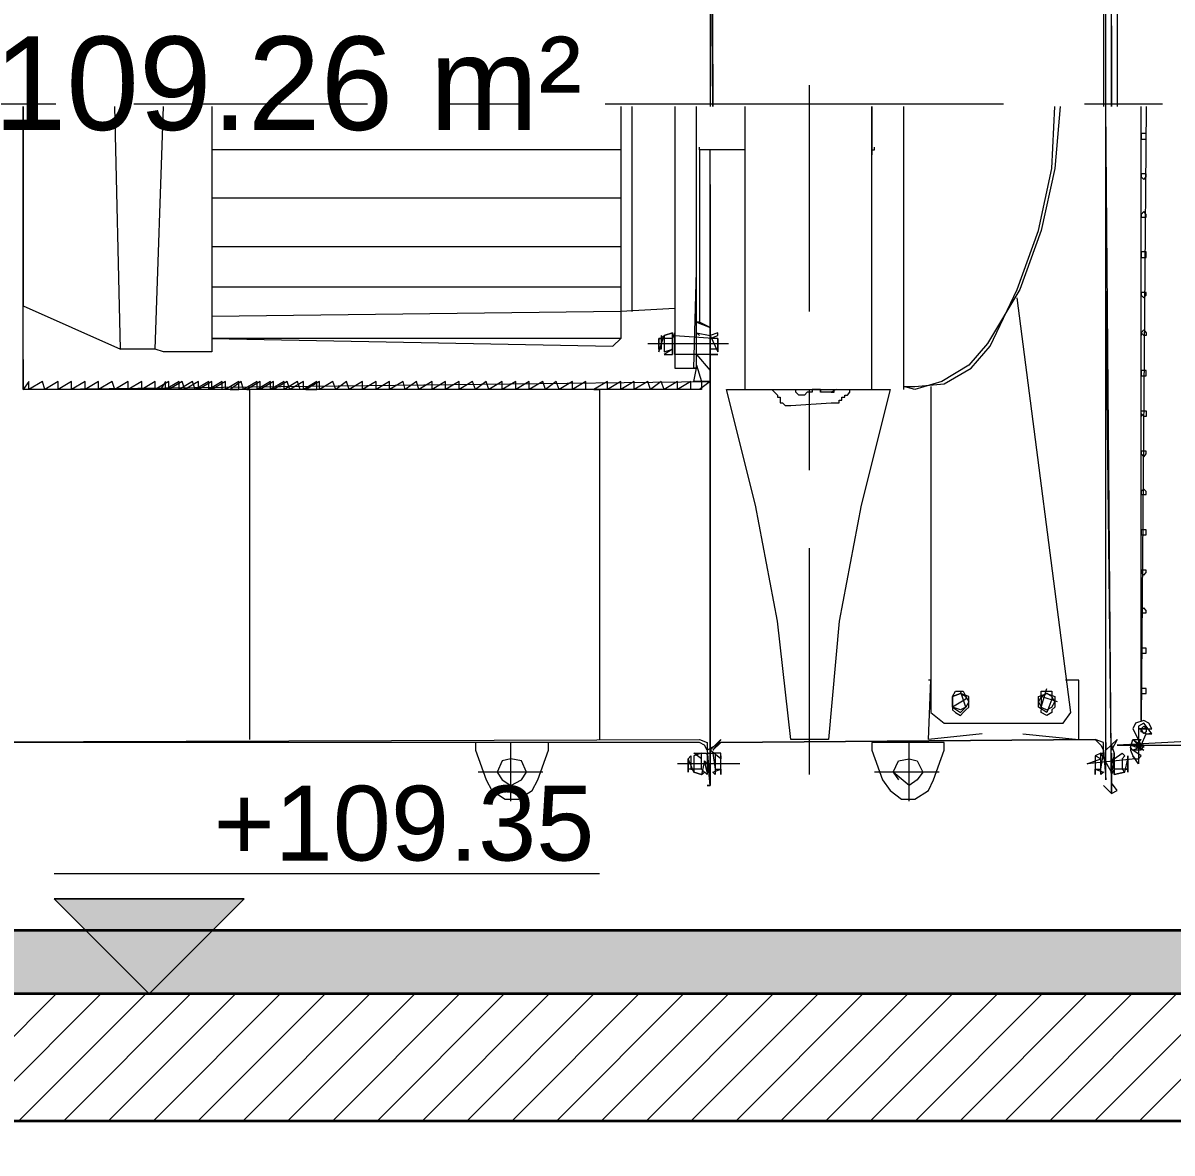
# Model space of a CAD drawing. Header units: centimetres. Extents: x -15511 to 6948, y 9649 to 14173.
# Drawn here: x -13057 to -12875.7, y 10909.9 to 11088.2 of the extents above; entities that cross this region are included whole.
import ezdxf

# ---------------------------------------------------------------- set-up
doc = ezdxf.new("R2010")
doc.units = ezdxf.units.CM
doc.header["$LTSCALE"] = 200
doc.linetypes.add('Dot 1mm', pattern=[0.1, 0, -0.1])
for name, color, linetype, lineweight in [('A$C5D0D0A5A_dwg', 8, 'Continuous', 9), ('A-AREA-IDEN', 2, 'Continuous', 9), ('A-FLOR', 192, 'Continuous', 9), ('A-FLOR-LEVL', 51, 'Continuous', 9), ('A-FLOR-PATT', 8, 'Continuous', 35), ('A-GENM', 13, 'Continuous', 9), ('G-ANNO-DIMS', 111, 'Continuous', 9), ('TVF', 22, 'Continuous', 9)]:
    doc.layers.add(name, color=color, linetype=linetype, lineweight=lineweight)
doc.styles.add('Arial_2', font='arial.ttf', dxfattribs={"height": 14.752994})
doc.styles.add('Arial_4', font='arial.ttf', dxfattribs={"height": 11.802395})
pattern_1 = [(45, (-4285.505, 12015), (-3.535534, 3.535534), [])]

# ---------------------------------------------------------------- blocks, each defined once
blk = doc.blocks.new('P2 TVF TÜNELİ2 - P2 TVF TÜNELİ-1428277-A')
at = {"layer": 'A-GENM'}
h = blk.add_hatch(dxfattribs=at)
h.set_pattern_fill('FP_1', color=256, style=0, pattern_type=2)
h.set_pattern_definition(pattern_1)
h.paths.add_polyline_path([(-14351.98, 10697.35), (-11811.98, 10697.35), (-11811.98, 10749.18), (-14351.98, 10749.18), (-14351.98, 10706.04)], flags=0)
h.paths.add_polyline_path([(-12468.97, 10915), (-11811.98, 10915), (-11811.98, 10935), (-14351.98, 10935), (-14351.98, 10915), (-12511.83, 10915)], flags=0)
h.paths.add_polyline_path([(-11825.98, 11443.68), (-11811.98, 11443.68), (-11811.98, 11484.7), (-11929.5, 11484.7), (-11929.5, 11443.68), (-11851.98, 11443.68)], flags=0)
h.paths.add_polyline_path([(-12354.46, 11443.68), (-12354.46, 11484.7), (-14351.98, 11484.7), (-14351.98, 11443.68), (-12383.24, 11443.68)], flags=0)
at = {"layer": 'A-GENM', "lineweight": 25}
for p, q in [((-11851.98, 10935), (-14311.98, 10935)), ((-13555.19, 10915), (-11851.98, 10915))]:
    blk.add_line(p, q, dxfattribs=at)
blk = doc.blocks.new('A$C5D0D0A5A_dwg-1519576-A')
at = {"layer": 'TVF', "color": 55}
for p, q in [((-12932.91, 11042.72), (-12932.91, 11078.4)), ((-13064.54, 11075.48), (-13051.79, 11075.48)), ((-13039.49, 11075.48), (-13002.61, 11075.48)), ((-12990.3, 11075.48), (-12977.55, 11075.48)), ((-12965.15, 11075.48), (-12902.27, 11075.48)), ((-12960.9, 11042.72), (-12960.9, 11075.04)), ((-12918.04, 11030.41), (-12918.04, 11075.04)), ((-12889.52, 11075.48), (-12877.21, 11075.48)), ((-12962.67, 11068.22), (-13027.18, 11068.22)), ((-12950.27, 11068.22), (-12950.27, 11068.66)), ((-12948.59, 11018.89), (-12948.59, 11068.22)), ((-12962.67, 11060.61), (-13027.18, 11060.61)), ((-12962.67, 11052.9), (-13027.18, 11052.9)), ((-12962.67, 11046.52), (-13027.18, 11046.52)), ((-12956.65, 11036.78), (-12956.65, 11038.46)), ((-13036.12, 11036.78), (-13041.61, 11036.78)), ((-12958.42, 11037.67), (-12945.67, 11037.67)), ((-12932.91, 11017.65), (-12932.91, 11030.41)), ((-12931.14, 11030.41), (-12931.14, 11029.96)), ((-12932.91, 10969.65), (-12932.91, 11005.34)), ((-12910.33, 10981.96), (-12910.33, 10981.52)), ((-12980.03, 10965.41), (-12980.03, 10974.7)), ((-12917.15, 10965.41), (-12917.15, 10974.7)), ((-12879.78, 10976.03), (-12878.9, 10976.03)), ((-12947.79, 10973.02), (-12948.15, 10973.02)), ((-12943.89, 10971.34), (-12953.72, 10971.34))]:
    blk.add_line(p, q, dxfattribs=at)
at = {"layer": 'TVF', "color": 55, "flags": 128}
for points in [[(-12885.27, 11087.79), (-12885.27, 11075.04), (-12885.27, 11183.88), (-12884.38, 11183.43), (-12884.38, 11075.04)], [(-12948.59, 11182.55), (-12948.15, 11075.04), (-12949.03, 11182.55), (-12948.59, 11182.55), (-12948.59, 11075.04)], [(-12886.51, 10967.89), (-12885.27, 10966.65), (-12884.38, 10967.09), (-12885.27, 10968.33), (-12885.27, 10966.65), (-12886.16, 11075.04), (-12886.16, 11182.55), (-12886.51, 11182.55), (-12886.51, 11075.04)], [(-12884.83, 10973.02), (-12884.83, 10969.65), (-12884.83, 10970.01), (-12884.83, 10970.45), (-12884.83, 10972.13), (-12884.83, 10973.02), (-12884.83, 10972.58), (-12885.27, 10971.34), (-12884.83, 10971.78), (-12885.27, 10970.01), (-12886.95, 10973.02), (-12886.51, 10973.02), (-12886.51, 10974.7), (-12887.84, 10975.15), (-12946.91, 10974.7), (-12887.84, 10975.15), (-12886.95, 10974.26), (-12886.51, 10973.46), (-12886.16, 10968.77), (-12886.16, 11075.04), (-12886.16, 11180.07), (-12884.83, 11178.3), (-12884.83, 11177.5)], [(-13056.93, 11035.1), (-13056.93, 11030.41), (-13056.93, 11075.04), (-13056.93, 11043.6), (-13041.61, 11036.78), (-13042.49, 11075.04)], [(-13027.18, 11075.04), (-13027.18, 11036.34), (-13034.79, 11036.34), (-13036.12, 11036.78), (-13034.79, 11075.04)], [(-12962.67, 11075.04), (-12962.67, 11038.46), (-12963.91, 11037.22), (-12962.67, 11038.46), (-13027.18, 11038.46), (-12963.91, 11037.22)], [(-12954.17, 11075.04), (-12954.17, 11033.77), (-12950.72, 11033.77), (-12950.72, 11075.04)], [(-12943.1, 11075.04), (-12943.1, 11030.41), (-12923.08, 11030.41), (-12923.08, 11075.04), (-12923.08, 11067.42), (-12923.08, 11068.22), (-12922.64, 11068.22), (-12922.64, 11068.66)], [(-12893.33, 11075.04), (-12894.21, 11065.29), (-12896.34, 11055.47), (-12899.71, 11046.17), (-12904.84, 11037.67), (-12907.76, 11034.21), (-12912.01, 11031.65), (-12916.26, 11030.41), (-12918.04, 11030.85), (-12916.26, 11030.85), (-12911.66, 11031.29), (-12907.41, 11033.77), (-12904.4, 11037.22), (-12900.15, 11046.17), (-12896.78, 11055.47), (-12894.66, 11065.29), (-12894.21, 11075.04)], [(-12879.78, 11075.04), (-12880.58, 10978.16), (-12880.58, 11075.04)], [(-12943.1, 11068.22), (-12950.27, 11068.22), (-12950.27, 11041.03), (-12950.72, 11041.03), (-12948.59, 11040.15), (-12950.27, 11041.03), (-12950.72, 11041.03)], [(-12948.59, 11047.85), (-12948.59, 10999.77), (-12948.59, 11062.73), (-12948.59, 10967.89), (-12948.59, 11062.73), (-12948.59, 11031.65), (-12949.92, 11031.65), (-12949.92, 11030.41)], [(-12950.72, 11034.21), (-12949.92, 11031.65), (-12951.16, 11031.65), (-12950.72, 11033.77), (-12951.16, 11033.77), (-12950.72, 11049.09)], [(-12885.27, 10973.02), (-12885.27, 10968.33), (-12886.16, 11048.29)], [(-12913.78, 11030.85), (-12913.78, 10979.4), (-12911.66, 10977.72), (-12892.88, 10977.72), (-12891.65, 10979.4), (-12900.15, 11044.84)], [(-12954.17, 11043.16), (-12962.67, 11042.72), (-13027.18, 11041.92)], [(-12954.17, 11035.89), (-12954.17, 11039.35), (-12954.52, 11038.46), (-12956.65, 11038.46), (-12955.85, 11038.46), (-12956.29, 11038.91), (-12956.29, 11036.78), (-12956.65, 11036.78)], [(-12956.65, 11038.46), (-12956.65, 11036.78), (-12956.65, 11036.34), (-12955.85, 11038.91), (-12954.52, 11039.35), (-12955.85, 11038.91), (-12955.85, 11038.46), (-12955.85, 11036.78), (-12955.85, 11036.34), (-12954.52, 11036.78), (-12955.85, 11035.89), (-12954.52, 11035.89)], [(-12954.52, 11039.35), (-12954.52, 11036.34), (-12954.52, 11035.89), (-12954.52, 11036.78), (-12954.52, 11038.46), (-12954.52, 11038.91), (-12954.52, 11039.35), (-12954.52, 11037.67), (-12954.17, 11037.67), (-12954.17, 11038.91), (-12947.35, 11038.46), (-12948.59, 11038.46), (-12947.35, 11038.91), (-12947.35, 11039.35), (-12948.59, 11038.91), (-12948.59, 11039.35), (-12948.59, 11035.89), (-12947.35, 11035.89), (-12950.72, 11035.89), (-12948.59, 11033.41)], [(-12950.27, 11038.91), (-12950.72, 11039.35), (-12948.59, 11038.91), (-12947.35, 11036.34), (-12947.35, 11038.46), (-12947.35, 11036.78), (-12947.35, 11036.34), (-12947.35, 11036.78), (-12948.59, 11036.78), (-12948.59, 11035.89), (-12954.17, 11035.89)], [(-12880.58, 11039.35), (-12880.13, 11039.79), (-12879.78, 11039.35), (-12879.78, 11038.91), (-12880.13, 11038.91), (-12880.58, 11039.35), (-12880.58, 11038.91)], [(-12949.92, 11030.41), (-13056.93, 11030.41), (-12948.59, 11031.65), (-12950.27, 11030.41)], [(-13013.24, 11030.41), (-13013.68, 11031.65), (-13015.8, 11030.41), (-13015.8, 11031.65), (-13017.93, 11030.41), (-13017.93, 11031.65), (-13020.06, 11030.41), (-13020.06, 11031.65), (-13022.18, 11030.41), (-13022.54, 11031.65), (-13024.31, 11030.41), (-13022.92, 11030.41), (-13022.92, 11031.65), (-13025.05, 11030.41), (-13025.05, 11031.65), (-13027.18, 11030.41), (-13027.18, 11031.65), (-13029.3, 11030.41), (-13029.3, 11031.65), (-13031.43, 11030.41), (-13031.87, 11031.65), (-13033.99, 11030.41), (-13033.99, 11031.65), (-13036.12, 11030.41), (-13036.12, 11031.65), (-13038.25, 11030.41), (-13038.25, 11031.65), (-13040.37, 11030.41), (-13040.37, 11031.65), (-13042.49, 11030.41), (-13042.94, 11031.65), (-13045.06, 11030.41), (-13045.06, 11031.65), (-13047.19, 11030.41), (-13047.19, 11031.65), (-13049.32, 11030.41), (-13049.32, 11031.65), (-13051.44, 11030.41), (-13051.44, 11031.65), (-13053.56, 11030.41), (-13053.92, 11031.65), (-13056.04, 11030.41), (-13056.04, 11031.65), (-13056.93, 11030.41)], [(-13025.55, 11030.41), (-13025.55, 11031.65), (-13027.67, 11030.41), (-13027.67, 11031.65), (-13029.8, 11030.41), (-13030.24, 11031.65), (-13032.37, 11030.41), (-13032.37, 11031.65), (-13034.49, 11030.41), (-13034.49, 11031.65), (-13035.29, 11030.41)], [(-12968.16, 11030.41), (-12968.16, 11031.65), (-12970.29, 11030.41), (-12970.29, 11031.65), (-12972.41, 11030.41), (-12972.85, 11031.65), (-12974.54, 11030.41), (-12974.98, 11031.65), (-12977.1, 11030.41), (-12977.1, 11031.65), (-12979.23, 11030.41), (-12979.23, 11031.65), (-12981.36, 11030.41), (-12981.36, 11031.65), (-12983.48, 11030.41), (-12983.92, 11031.65), (-12985.6, 11030.41), (-12986.05, 11031.65), (-12988.17, 11030.41), (-12988.17, 11031.65), (-12990.3, 11030.41), (-12990.3, 11031.65), (-12992.43, 11030.41), (-12992.43, 11031.65), (-12994.55, 11030.41), (-12994.9, 11031.65), (-12996.67, 11030.41), (-12997.03, 11031.65), (-12999.15, 11030.41), (-12999.15, 11031.65), (-13001.28, 11030.41), (-13001.28, 11031.65), (-13003.41, 11030.41), (-13003.41, 11031.65), (-13005.53, 11030.41), (-13005.97, 11031.65), (-13007.65, 11030.41), (-13008.1, 11031.65), (-13010.23, 11030.41), (-13010.23, 11031.65), (-13012.35, 11030.41), (-13010.61, 11030.41), (-13010.61, 11031.65), (-13012.74, 11030.41), (-13012.74, 11031.65), (-13014.87, 11030.41), (-13015.31, 11031.65), (-13017.44, 11030.41), (-13017.44, 11031.65), (-13019.56, 11030.41), (-13019.56, 11031.65), (-13021.68, 11030.41), (-13021.24, 11030.41), (-13021.24, 10975.15)], [(-12951.6, 11030.41), (-12951.6, 11031.65), (-12953.72, 11030.41), (-12953.72, 11031.65), (-12955.85, 11030.41), (-12956.29, 11031.65), (-12957.98, 11030.41), (-12958.42, 11031.65), (-12960.55, 11030.41), (-12960.55, 11031.65), (-12962.67, 11030.41), (-12962.67, 11031.65), (-12964.79, 11030.41), (-12964.79, 11031.65), (-12966.92, 11030.41), (-12966.03, 11030.41), (-12966.03, 10975.15)], [(-12938.85, 11030.41), (-12938.41, 11029.96), (-12937.96, 11029.52), (-12937.96, 11029.17), (-12937.52, 11029.17), (-12937.52, 11028.72), (-12937.52, 11028.28), (-12937.17, 11028.28), (-12936.72, 11027.84), (-12936.28, 11027.84), (-12935.84, 11027.84), (-12929.46, 11028.28), (-12929.02, 11028.28), (-12928.67, 11028.28), (-12928.22, 11028.28), (-12928.22, 11028.72), (-12927.78, 11028.72), (-12927.78, 11029.17), (-12927.34, 11029.17), (-12927.34, 11029.52), (-12926.89, 11029.52), (-12926.54, 11029.96), (-12926.54, 11030.41)], [(-12929.46, 11029.96), (-12929.02, 11029.96), (-12929.02, 11030.41), (-12928.67, 11030.41), (-12929.46, 11029.96), (-12929.91, 11029.96), (-12930.35, 11029.96), (-12930.79, 11029.96), (-12931.14, 11029.96), (-12931.14, 11030.41), (-12932.03, 11030.41), (-12932.47, 11030.41), (-12932.47, 11029.96), (-12932.91, 11029.96), (-12933.27, 11029.96), (-12933.71, 11029.52), (-12934.15, 11029.52), (-12934.59, 11029.52), (-12935.04, 11029.96), (-12935.04, 11030.41)], [(-12880.58, 11026.6), (-12880.58, 11027.04), (-12880.13, 11027.04), (-12879.78, 11027.04), (-12879.78, 11026.6), (-12879.78, 11026.15), (-12880.13, 11026.15), (-12880.58, 11026.6), (-12880.58, 11026.15)], [(-12905.64, 10976.03), (-12914.14, 10975.15), (-12913.78, 10984.53), (-12914.14, 10984.53)], [(-12899.26, 10976.03), (-12890.41, 10975.15), (-12890.41, 10984.53), (-12892.53, 10984.53)], [(-12910.33, 10981.96), (-12909.89, 10982.76), (-12909.09, 10982.76), (-12908.65, 10982.76), (-12908.21, 10981.96), (-12908.21, 10981.52), (-12910.33, 10980.28), (-12910.33, 10981.08), (-12910.33, 10981.96), (-12909.09, 10982.4), (-12908.21, 10981.96), (-12907.76, 10981.08), (-12908.21, 10980.28), (-12909.09, 10979.84), (-12910.33, 10980.28), (-12910.33, 10979.84), (-12909.89, 10979.4), (-12909.09, 10978.96), (-12908.65, 10979.4), (-12908.21, 10979.84), (-12907.76, 10980.28), (-12907.76, 10981.96), (-12909.09, 10982.4), (-12910.33, 10981.96), (-12910.33, 10980.28), (-12909.09, 10979.4), (-12908.21, 10980.28), (-12909.09, 10982.76)], [(-12896.34, 10981.96), (-12896.34, 10981.52), (-12896.34, 10980.28), (-12895.45, 10979.84), (-12894.66, 10980.28), (-12894.21, 10981.08), (-12894.66, 10981.96), (-12895.45, 10982.4), (-12896.34, 10981.96), (-12896.78, 10981.08), (-12896.34, 10980.28), (-12895.45, 10983.2)], [(-12893.77, 10981.08), (-12896.34, 10981.96), (-12896.34, 10982.76), (-12895.45, 10982.76), (-12894.66, 10982.76), (-12894.66, 10981.96), (-12894.66, 10981.52), (-12895.45, 10979.4), (-12896.78, 10980.28), (-12896.78, 10981.96), (-12895.45, 10982.4), (-12894.21, 10981.96), (-12894.21, 10980.28), (-12894.66, 10979.84), (-12894.66, 10979.4), (-12895.45, 10978.96), (-12896.34, 10979.4), (-12896.34, 10979.84)], [(-12881.9, 10975.15), (-12880.58, 10974.26), (-12879.78, 10976.03), (-12878.9, 10976.03), (-12879.34, 10976.03), (-12878.9, 10976.03), (-12879.78, 10977.27), (-12880.13, 10977.72), (-12881.02, 10977.27), (-12881.02, 10976.83), (-12878.9, 10976.83), (-12879.34, 10977.72), (-12880.13, 10978.16), (-12881.46, 10977.72), (-12881.9, 10976.83), (-12880.58, 10974.26), (-12879.78, 10976.03), (-12880.58, 10976.39), (-12880.58, 10976.83), (-12880.13, 10977.27), (-12879.78, 10976.83), (-12879.78, 10976.39), (-12880.13, 10976.03), (-12880.58, 10976.83), (-12880.13, 10977.27), (-12879.78, 10976.83), (-12881.02, 10976.83), (-12881.02, 10971.34), (-12881.9, 10972.58), (-12881.46, 10972.13), (-12881.02, 10972.13), (-12880.58, 10972.58)], [(-12949.03, 10970.01), (-12949.48, 10971.78), (-12949.03, 10971.34), (-12949.48, 10971.78), (-12949.92, 10969.65), (-12949.48, 10970.01), (-12949.92, 10970.45), (-12949.92, 10972.13), (-12949.92, 10973.02), (-12948.15, 10973.02), (-12947.79, 10970.45), (-12946.91, 10970.45), (-12946.91, 10970.01), (-12946.91, 10969.65), (-12946.91, 10973.02), (-12947.79, 10973.02), (-12947.79, 10969.65), (-12948.15, 10970.01), (-12946.91, 10970.45), (-12946.91, 10972.13), (-12946.91, 10972.58), (-12946.91, 10972.13), (-12948.59, 10973.46), (-12946.91, 10975.15), (-12948.15, 10973.46), (-12946.91, 10974.7), (-12949.03, 10973.46), (-12948.59, 10967.89), (-12949.03, 10967.89), (-12948.59, 10967.89), (-12949.03, 10973.02)], [(-12886.16, 10974.7), (-12886.16, 10973.46), (-12884.38, 10975.15), (-12885.27, 10973.46), (-12885.27, 10974.26), (-12884.83, 10973.02)], [(-12881.02, 10972.13), (-12880.58, 10972.58), (-12881.9, 10973.46), (-12880.13, 10974.26), (-12880.58, 10973.46), (-12881.46, 10973.46), (-12881.9, 10973.46), (-12882.26, 10973.9), (-12881.9, 10975.15), (-12880.58, 10975.15), (-12881.46, 10974.26), (-12881.02, 10974.26), (-12881.9, 10975.15)], [(-12949.03, 10973.02), (-12949.03, 10969.65), (-12949.92, 10970.45), (-12951.16, 10970.45), (-12952.04, 10970.45)], [(-12949.92, 10972.13), (-12951.16, 10973.02), (-12949.92, 10973.02), (-12951.16, 10972.58), (-12951.16, 10972.13), (-12951.16, 10970.45), (-12951.16, 10970.01), (-12949.92, 10969.65), (-12951.16, 10970.01), (-12952.04, 10972.13), (-12952.04, 10971.78), (-12952.04, 10970.01), (-12952.04, 10970.45), (-12952.04, 10972.13)], [(-12880.13, 10973.9), (-12880.13, 10974.26), (-12880.58, 10974.26), (-12881.46, 10974.26), (-12880.13, 10973.46), (-12882.26, 10974.26), (-12880.13, 10974.26), (-12881.46, 10974.26), (-12881.02, 10974.26), (-12880.58, 10973.9), (-12880.58, 10974.26), (-12880.13, 10974.26), (-12881.9, 10974.26), (-12882.26, 10974.26), (-12882.26, 10973.46), (-12881.9, 10972.58), (-12881.46, 10972.13), (-12889.08, 10971.34), (-12886.95, 10972.13), (-12887.84, 10972.58), (-12887.84, 10972.13), (-12887.84, 10970.45), (-12886.51, 10970.01), (-12886.95, 10969.65), (-12886.95, 10973.02), (-12887.84, 10972.58), (-12887.84, 10969.65), (-12887.84, 10970.01), (-12887.84, 10970.45), (-12886.95, 10970.45), (-12886.51, 10973.02)], [(-12882.7, 10972.13), (-12882.7, 10972.58), (-12882.7, 10970.45), (-12883.14, 10970.45), (-12882.7, 10970.45), (-12884.83, 10970.45), (-12885.27, 10969.65), (-12885.27, 10973.02)], [(-12884.83, 10972.13), (-12883.59, 10973.02), (-12883.14, 10972.58), (-12883.59, 10972.13), (-12883.59, 10970.45), (-12883.14, 10970.01), (-12884.83, 10969.65), (-12883.14, 10970.01), (-12882.7, 10972.13), (-12882.7, 10971.78), (-12882.7, 10970.01), (-12882.7, 10972.13)], [(-12952.04, 10972.13), (-12951.6, 10972.58), (-12951.6, 10970.45), (-12951.16, 10970.45)], [(-12919.72, 10970.01), (-12918.84, 10971.78), (-12917.15, 10972.13), (-12915.91, 10971.78), (-12915.02, 10970.01), (-12915.91, 10968.77), (-12917.15, 10967.89), (-12919.72, 10970.01), (-12918.84, 10968.77)], [(-12974.98, 10970.01), (-12980.03, 10970.01), (-12985.16, 10970.01)], [(-12912.46, 10970.01), (-12917.15, 10970.01), (-12922.64, 10970.01)]]:
    blk.add_lwpolyline(points, dxfattribs=at)
for points in [[(-12867.38, 11075.04), (-12867.83, 10975.15), (-12868.71, 10973.9), (-12868.27, 10974.26), (-12867.83, 10974.26), (-12867.38, 10974.26), (-12867.38, 10973.9), (-12867.38, 10973.46), (-12867.83, 10973.02), (-12868.27, 10973.46), (-12869.15, 10973.9), (-12867.38, 10975.15), (-12884.38, 10974.26), (-12867.38, 10974.26)], [(-12880.58, 11070.35), (-12880.58, 11069.9), (-12880.13, 11069.9), (-12879.78, 11069.9), (-12879.78, 11070.35), (-12879.78, 11070.79), (-12880.13, 11070.79), (-12880.58, 11070.79)], [(-12880.58, 11063.97), (-12880.13, 11063.53), (-12879.78, 11063.97), (-12879.78, 11064.41), (-12880.13, 11064.41), (-12880.58, 11064.41), (-12880.58, 11063.97), (-12880.13, 11063.53), (-12879.78, 11063.97), (-12879.78, 11064.41), (-12880.13, 11064.41), (-12880.58, 11064.41)], [(-12880.58, 11058.03), (-12880.58, 11057.59), (-12880.13, 11057.59), (-12879.78, 11057.59), (-12879.78, 11058.03), (-12880.13, 11058.48)], [(-12880.58, 11051.66), (-12880.58, 11051.22), (-12880.13, 11051.22), (-12879.78, 11051.22), (-12879.78, 11051.66), (-12879.78, 11052.1), (-12880.13, 11052.1), (-12880.58, 11052.1)], [(-12880.58, 11045.28), (-12880.13, 11044.84), (-12879.78, 11045.28), (-12879.78, 11045.72), (-12880.13, 11045.72), (-12880.58, 11045.72)], [(-12880.58, 11032.97), (-12880.58, 11032.53), (-12880.13, 11032.53), (-12879.78, 11032.53), (-12879.78, 11032.97), (-12879.78, 11033.41), (-12880.13, 11033.41), (-12880.58, 11033.41), (-12880.58, 11032.97), (-12880.58, 11032.53), (-12880.13, 11032.53), (-12879.78, 11032.53), (-12879.78, 11032.97), (-12879.78, 11033.41), (-12880.13, 11033.41), (-12880.58, 11033.41)], [(-12946.02, 11030.41), (-12920.16, 11030.41), (-12924.76, 11012.16), (-12928.22, 10993.83), (-12929.91, 10975.15), (-12935.84, 10975.15), (-12937.96, 10993.83), (-12941.42, 11012.16)], [(-12880.58, 11020.22), (-12880.13, 11019.78), (-12879.78, 11020.22), (-12879.78, 11020.66), (-12880.13, 11020.66), (-12880.58, 11020.66)], [(-12880.58, 11014.29), (-12880.58, 11013.84), (-12880.13, 11013.84), (-12879.78, 11013.84), (-12879.78, 11014.29), (-12880.13, 11014.64)], [(-12880.58, 11007.91), (-12880.58, 11007.47), (-12880.13, 11007.47), (-12879.78, 11007.47), (-12879.78, 11007.91), (-12879.78, 11008.27), (-12880.13, 11008.27), (-12880.58, 11008.27)], [(-12880.58, 11001.53), (-12880.13, 11001.09), (-12879.78, 11001.53), (-12879.78, 11001.89), (-12880.13, 11001.89), (-12880.58, 11001.89)], [(-12880.58, 10995.51), (-12880.58, 10995.16), (-12880.13, 10995.16), (-12879.78, 10995.16), (-12879.78, 10995.51), (-12880.13, 10995.96)], [(-12880.58, 10989.14), (-12880.58, 10988.78), (-12880.13, 10988.78), (-12879.78, 10988.78), (-12879.78, 10989.14), (-12879.78, 10989.58), (-12880.13, 10989.58), (-12880.58, 10989.58)], [(-12880.58, 10982.76), (-12880.58, 10982.4), (-12880.13, 10982.4), (-12879.78, 10982.4), (-12879.78, 10982.76), (-12879.78, 10983.2), (-12880.13, 10983.2), (-12880.58, 10983.2)], [(-12950.27, 10975.15), (-12949.03, 10974.7), (-12949.03, 10973.46), (-12949.48, 10974.26), (-12950.27, 10974.7), (-13096.07, 10974.7)], [(-12985.6, 10974.7), (-12985.6, 10973.46), (-12983.92, 10968.77), (-12983.04, 10967.09), (-12980.91, 10965.76), (-12978.79, 10965.76), (-12976.66, 10967.09), (-12975.77, 10968.77), (-12974.09, 10973.46), (-12974.09, 10974.7)], [(-12923.08, 10974.7), (-12923.08, 10973.46), (-12921.4, 10968.77), (-12920.16, 10967.09), (-12918.39, 10965.76), (-12916.26, 10965.76), (-12914.14, 10967.09), (-12913.34, 10968.77), (-12911.66, 10973.46), (-12911.66, 10974.7)], [(-12982.15, 10970.01), (-12981.36, 10968.77), (-12980.03, 10967.89), (-12978.34, 10968.77), (-12977.55, 10970.01), (-12978.34, 10971.78), (-12980.03, 10972.13), (-12981.36, 10971.78)]]:
    blk.add_lwpolyline(points, close=True, dxfattribs=at)
blk = doc.blocks.new('Spot Elevations - IUAS_A_SECTION_FLOOR_CONCRETE-1317280-A')
at = {"layer": 'G-ANNO-DIMS'}
blk.add_hatch(color=256, dxfattribs=at).paths.add_polyline_path([(-6011.89, 11645), (-6026.89, 11630), (-6041.89, 11645)], flags=0)
for p, q in [((-6041.89, 11649), (-5955.82, 11649)), ((-6041.89, 11645), (-6011.89, 11645)), ((-6026.89, 11630), (-6041.89, 11645)), ((-6011.89, 11645), (-6041.89, 11645)), ((-6041.89, 11645), (-6026.89, 11630)), ((-6011.89, 11645), (-6026.89, 11630)), ((-6026.89, 11630), (-6011.89, 11645))]:
    blk.add_line(p, q, dxfattribs=at)

msp = doc.modelspace()

# ---------------------------------------------------------------- hatches: boundary and pattern name
at = {"layer": 'A-FLOR-PATT', "lineweight": 9}
h = msp.add_hatch(dxfattribs=at)
h.set_pattern_fill('FP_2', color=256, style=0, pattern_type=2)
h.set_pattern_definition([(50, (-4285.505, 12015), (72.87376, -6.37607), [7.62, -83.82]), (355, (-4285.505, 12015), (-14.097, 76.42244), [6.096, -67.056]), (100.451, (-4279.43, 12014.47), (58.77696, 70.04687), [6.476, -71.236]), (46.184, (-4285.505, 12035.32), (108.4314, -16.81745), [11.43, -125.73]), (96.636, (-4276.47, 12033.92), (94.961, 98.9709), [9.714, -106.854]), (351.184, (-4285.5, 12035.32), (94.9623, 98.9702), [9.144, -100.584]), (21, (-4275.345, 12030.24), (60.64565, -40.90654), [7.62, -83.82]), (326, (-4275.345, 12030.24), (24.72083, 73.67493), [6.096, -67.056]), (71.451, (-4270.29, 12026.83), (85.3669, 32.76874), [6.476, -71.236]), (37.5, (-4285.505, 12015), (1.235525, 33.82243), [3.353, -62.89, 3.353, -64.719, -67.31]), (37.5, (-4285.505, 12015), (1.235525, 33.82243), [-134.315, 3.353, -63.957]), (7.5, (-4285.505, 12015), (26.72815, 40.07255), [3.353, -35.458, 3.353, -61.366, -25.654]), (7.5, (-4285.505, 12015), (26.72815, 40.07255), [-103.53, 3.353, -22.301]), (327.5, (-4308.16, 12015), (54.23632, -2.29212), [3.353, -22.047, 3.353, -75.895, -105.156]), (327.5, (-4308.16, 12015), (54.23632, -2.29212), [-104.648, 3.353, -101.803]), (317.5, (-4318.32, 12015), (59.25158, 10.17014), [3.353, -29.667, 3.353, -49.276, -74.676]), (317.5, (-4318.32, 12015), (59.25158, 10.17014), [-85.649, 3.353, -71.323])])
h.paths.add_polyline_path([(5363.17, 10935), (5388.02, 10935), (5388.02, 10945), (4668.02, 10945), (4668.02, 10935), (5320.31, 10935)], flags=0)
h.paths.add_polyline_path([(-14311.98, 10935), (-11851.98, 10935), (-11851.98, 10945), (-14311.98, 10945)], flags=0)
h.paths.add_polyline_path([(4634.46, 10935), (4648.02, 10935), (4648.02, 10945), (2928.02, 10945), (2928.02, 10935), (4591.59, 10935)], flags=0)
h.paths.add_polyline_path([(-11331.63, 10935), (-9952.98, 10935), (-9952.98, 10945), (-11331.63, 10945)], flags=0)
h.paths.add_polyline_path([(2405.44, 10935), (2407.66, 10935), (2407.66, 10945), (1078.02, 10945), (1078.02, 10935), (2233.98, 10935)], flags=0)
h.paths.add_polyline_path([(-6661.98, 10935), (-5501.98, 10935), (-5501.98, 10945), (-6661.98, 10945)], flags=0)
h.paths.add_polyline_path([(-852.36, 10935), (-811.98, 10935), (-811.98, 10945), (-5141.98, 10945), (-5141.98, 10935), (-938.09, 10935)], flags=0)
h = msp.add_hatch(dxfattribs=at)
h.set_pattern_fill('FP_1', color=256, style=0, pattern_type=2)
h.set_pattern_definition(pattern_1)
h.paths.add_polyline_path([(-14311.98, 10915), (-11851.98, 10915), (-11851.98, 10935), (-14311.98, 10935)], flags=0)
h.paths.add_polyline_path([(5363.17, 10915), (5388.02, 10915), (5388.02, 10935), (2928.02, 10935), (2928.02, 10915), (5320.31, 10915)], flags=0)
h.paths.add_polyline_path([(-11331.63, 10915), (-9952.98, 10915), (-9952.98, 10935), (-11331.63, 10935)], flags=0)
h.paths.add_polyline_path([(2405.44, 10915), (2407.66, 10915), (2407.66, 10935), (1078.02, 10935), (1078.02, 10915), (2233.98, 10915)], flags=0)
h.paths.add_polyline_path([(-6811.98, 10915), (-661.98, 10915), (-661.98, 10935), (-6811.98, 10935)], flags=0)

# ---------------------------------------------------------------- linework, layer by layer
at = {"layer": 'A-FLOR', "lineweight": 35}
for p, q in [((-11851.98, 10945), (-14311.98, 10945)), ((-11851.98, 10935), (-14311.98, 10935)), ((-14311.98, 10915), (-11851.98, 10915))]:
    msp.add_line(p, q, dxfattribs=at)
at = {"layer": 'A-FLOR-LEVL', "linetype": 'Dot 1mm'}
msp.add_line((-15511.05, 10935), (6947.94, 10935), dxfattribs=at)

# ---------------------------------------------------------------- block references
at = {"layer": 'A$C5D0D0A5A_dwg', "color": 55}
msp.add_blockref('A$C5D0D0A5A_dwg-1519576-A', (0, 0), dxfattribs=at)
at = {"layer": 'A-GENM'}
msp.add_blockref('P2 TVF TÜNELİ2 - P2 TVF TÜNELİ-1428277-A', (0, 0), dxfattribs=at)
at = {"layer": 'G-ANNO-DIMS'}
msp.add_blockref('Spot Elevations - IUAS_A_SECTION_FLOOR_CONCRETE-1317280-A', (-7010.19, -695), dxfattribs=at)

# ---------------------------------------------------------------- texts
at = {"layer": 'A-AREA-IDEN', "insert": (-13061.61, 11086.1), "char_height": 14.753, "width": 110.52, "attachment_point": 1, "line_spacing_factor": 0.938532, "style": 'Arial_2'}
msp.add_mtext('109.26 m²', dxfattribs=at)
at = {"layer": 'G-ANNO-DIMS', "insert": (-13026.9, 10967.86), "char_height": 11.802, "width": 71.568, "attachment_point": 1, "line_spacing_factor": 0.938532, "style": 'Arial_4'}
msp.add_mtext('+109.35', dxfattribs=at)

doc.saveas('drawing.dxf')
